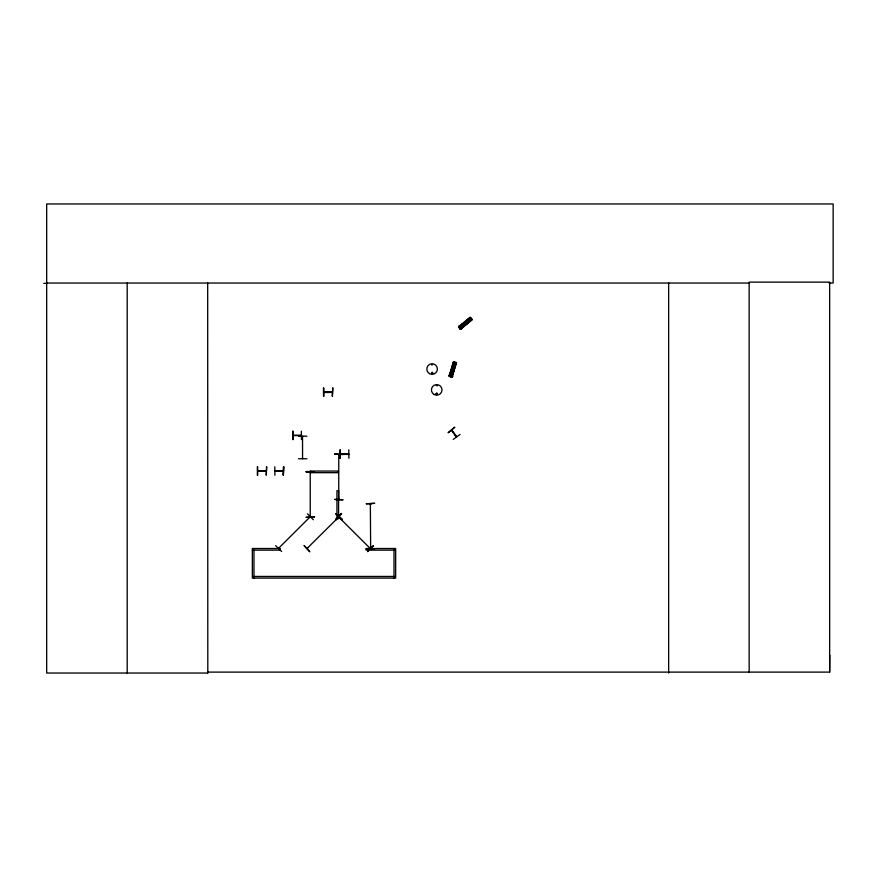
<?xml version="1.0" encoding="UTF-8"?>
<svg xmlns="http://www.w3.org/2000/svg" width="877" height="877" viewBox="0 0 877 877"><rect width="100%" height="100%" fill="white"/><g stroke="black" fill="none" stroke-linecap="round" stroke-linejoin="round"><path stroke-width="1.32" d="M829.05 283.041L833.15 283.041L833.15 203.968L46.678 203.968L46.678 673.032L207.805 673.032L207.696 672.111L829.653 672.111L829.774 655.152M339.487 517.298L338.686 516.915M369.82 548.059L370.653 548.585L370.686 547.763M370.302 504.681L370.357 503.804L370.642 548.399M310.59 516.772C308.978 519.107 311.083 514.689 310.228 516.772L309.691 517.309L310.436 517.013M431.637 364.689L432.547 364.569L431.703 364.799M432.602 372.955C431.013 374.775 432.142 370.839 432.536 373.207M436.143 393.806C438.018 392.03 436.384 395.965 436.362 393.455M437.152 385.661L436.318 385.31L437.075 385.748M310.206 472.802L310.513 471.979M338.708 454.67L338.752 455.426L339.081 454.659M370.313 503.968L370.697 504.703L370.697 503.968M451.787 430.059L456.325 436.889M449.254 376.31L453.639 361.817M449.495 376.386L453.782 361.861M449.605 376.419L453.946 361.916M449.835 376.485L454.133 361.971M450.022 376.54L454.297 362.026M450.219 376.584L451.03 376.836M451.249 376.902L455.645 362.409M451.436 376.957L455.821 362.464M451.655 377.022L455.941 362.497M451.765 377.055L456.106 362.552M451.94 377.11L456.314 362.607M456.457 362.65L452.159 377.176L449.079 376.255L453.442 361.762L456.522 362.672M302.532 436.373L302.576 458.726M456.731 436.801L451.787 430.136M310.568 472.889L310.568 472.155M257.805 470.872L266.191 470.872M292.962 435.244L301.337 435.244M274.918 470.872L283.216 470.796M323.953 392.041L324.885 392.041M331.407 392.041L332.262 392.414L323.92 392.414M340.408 453.924L341.339 453.924M347.972 454.253L348.717 454.396M310.228 472.067L310.228 516.772L278.623 548.257M432.679 373.525C432.525 370.291 430.618 374.435 432.295 373.679M437.283 394.387C437.524 391.164 434.685 395.209 437.086 394.464M324.041 392.041L332.219 392.008M332.219 392.359L324.128 392.414M340.583 453.88L348.618 453.88M278.919 548.553L279.434 548.037M281.638 551.49L275.641 545.647M313.374 519.754L307.454 513.823M335.935 513.867L342.227 519.425L335.946 513.856M335.54 519.491L341.427 513.527M335.759 519.71L341.646 513.747M307.345 548.585L307.728 547.785M367.616 551.567L373.503 545.604M338.993 516.772L307.136 548.377L307.553 547.84M470.774 318.011L459.099 327.647L458.485 326.902L470.149 317.244L472.221 319.732L460.557 329.379L458.627 327.055L470.291 317.419M458.638 327.088L470.39 317.54M458.759 327.231L470.51 317.682M458.879 327.373L470.62 317.814M459.066 327.603L470.653 317.858M459.932 328.634L471.64 319.031M460.085 328.809L471.716 319.118M460.195 328.952L471.826 319.261M460.315 329.094L471.947 319.403M460.414 329.215L472.056 319.535M338.752 516.772L339.344 517.573M460.052 434.477L453.256 439.388M334.696 454.089L343.082 454.461L334.696 454.045M306.183 471.541L310.973 471.508L306.183 472.012M310.973 471.859L306.183 471.892L314.558 471.936M334.707 499.506L343.093 499.802L334.707 499.397M366.312 503.771L374.687 503.31L366.312 503.826M370.686 547.917L370.357 548.585L338.752 517.101M374.698 548.695L366.312 548.717M298.531 436.066L306.906 436.22M298.531 458.737L306.917 458.77M43.85 283.37L46.678 283.359M46.678 283.041L749.155 283.041M323.481 387.996L323.525 396.371M332.8 387.996L332.339 396.371L332.756 387.996M292.962 431.199L292.962 439.585M301.337 431.199L301.458 439.585M301.37 435.628L292.984 435.584M339.947 449.879L339.98 458.265M348.794 449.879L348.903 458.265M348.816 454.22L340.528 454.253M340.386 454.396L348.816 454.396M257.334 466.827L257.378 475.202M257.772 471.256L266.104 470.872M274.918 471.157L283.326 471.256M274.918 475.202L274.797 466.827M252.346 550.131L280.278 550.131L280.278 548.509L252.346 548.509L252.346 578.075L395.648 578.075L395.648 548.509L366.071 548.509L366.071 550.131L394.014 550.131M253.968 576.441L394.014 576.441M456.413 436.899L451.414 430.278M453.19 363.286L455.876 364.098M452.894 364.273L455.58 365.073M452.455 365.742L455.13 366.553M452.061 367.057L454.735 367.858M451.622 368.526L454.297 369.327M449.726 374.841L452.411 375.641M449.156 375.115L452.729 376.189M449.123 375.235L452.696 376.299M339.037 498.432L339.081 499.342L339.07 498.542M338.752 499.276L338.752 454.582M460.206 327.79L459.691 328.053M373.47 545.56L367.573 551.523M336.012 513.79L341.975 519.677M469.107 318.395L470.883 320.554M468.318 319.053L470.094 321.201M467.134 320.028L468.91 322.188M466.082 320.894L467.858 323.054M464.898 321.881L466.674 324.03M459.811 326.08L461.598 328.228M459.186 325.992L461.565 328.864L459.099 326.069M370.357 503.88L370.357 504.648M829.653 672.111L829.653 282.131L749.155 282.131L749.155 672.111M668.647 283.041L668.647 673.032M394.014 548.509L394.014 578.075M340.298 449.879L340.298 458.265M323.832 387.996L323.832 396.371M292.841 431.199L292.907 439.585M283.359 466.827L283.414 475.202M257.685 466.827L257.685 475.202M253.968 550.131L253.968 578.075M207.685 283.041L207.805 673.032M127.187 283.041L127.187 673.032M452.587 368.011C453.277 370.401 454.483 366.389 452.587 368.011M465.797 322.243C466.323 324.676 467.792 320.752 465.797 322.243M339.026 516.959L338.478 517.573L338.96 517.013M304.198 545.604L309.833 551.819L304.155 545.647M341.405 513.505L335.847 519.798L341.405 513.505M454.703 427.285L448.257 432.657L454.703 427.285M314.569 516.838L306.183 517.353L314.569 516.838M266.652 466.827L266.246 475.202L266.608 466.827M283.764 466.827L283.304 475.202L283.72 466.827M338.39 471.059L310.458 471.059L310.458 472.681L338.39 472.681L338.39 471.059M338.588 490.736L336.954 490.736L336.954 518.68L338.588 518.68L338.588 490.736M434.06 394.486A5.306 5.306 0 0 0 442.008 389.892A5.306 5.306 0 0 0 434.06 385.299A5.306 5.306 0 0 0 434.06 394.486M429.456 373.624A5.306 5.306 0 0 0 437.404 369.042A5.306 5.306 0 0 0 429.456 364.448A5.306 5.306 0 0 0 429.456 373.624"/></g></svg>
